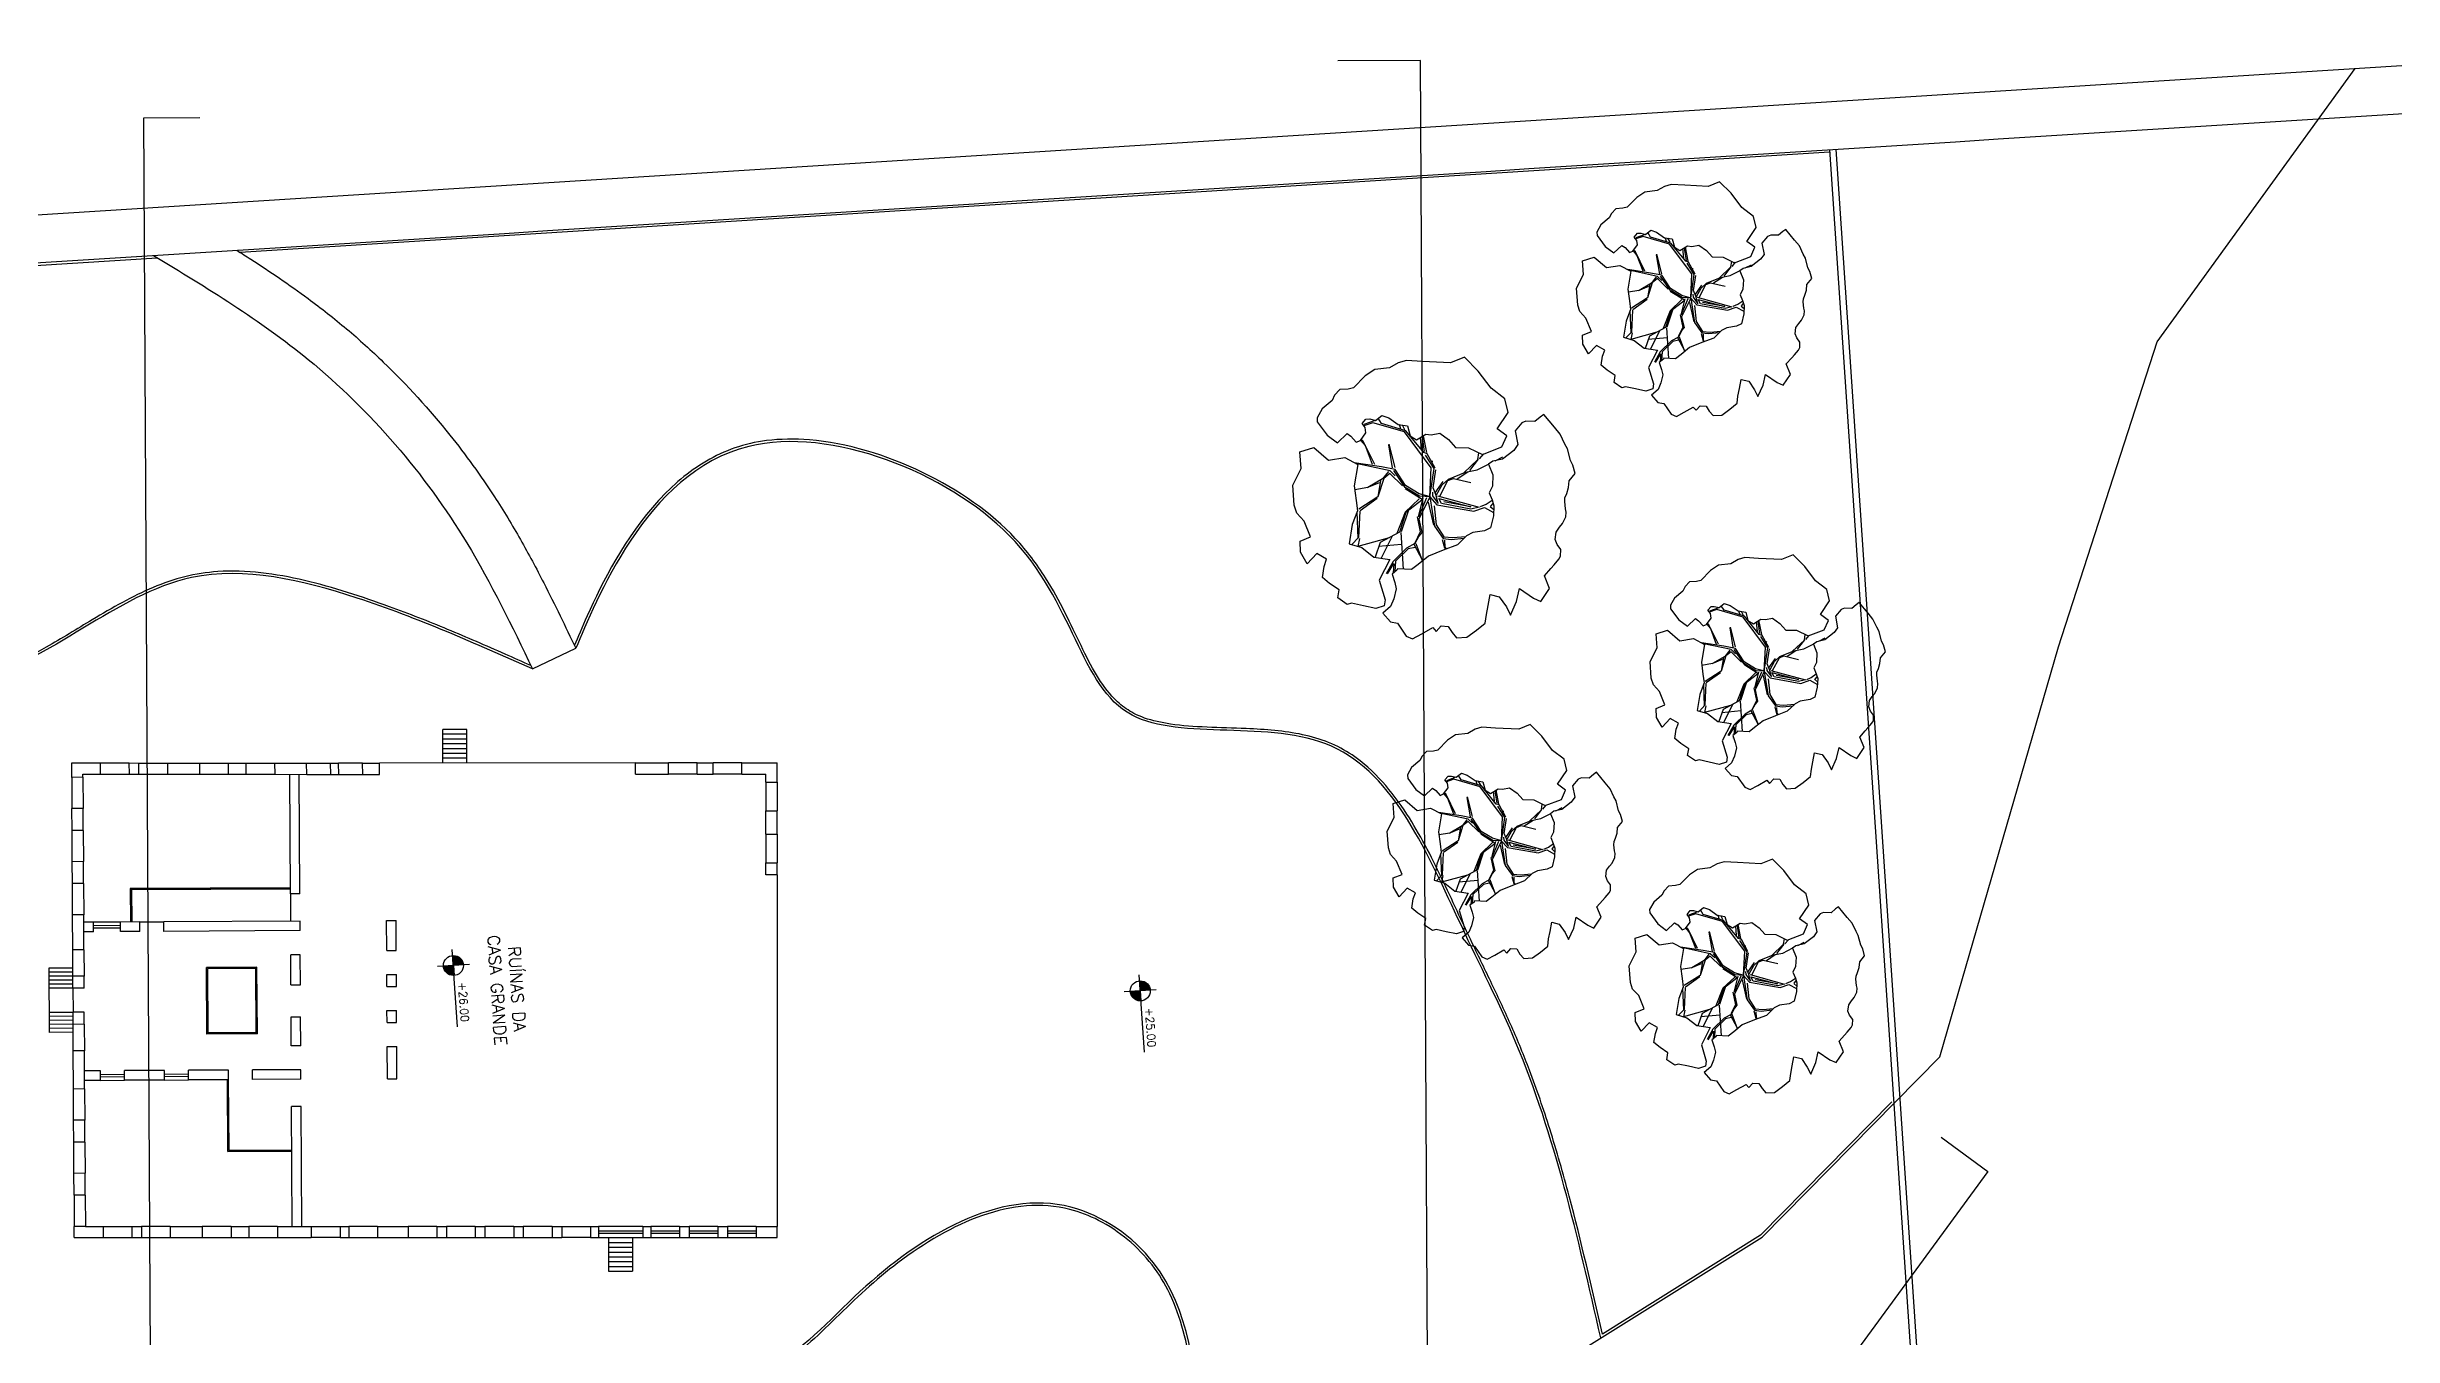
# Model space of a CAD drawing. Header units: millimetres. Extents: x 55520 to 96084, y -58491 to -49645.
# Drawn here: x 58603.9 to 58750.5, y -58269.4 to -58188.8 of the extents above; entities that cross this region are included whole.
import ezdxf
from ezdxf.enums import TextEntityAlignment as Align

# ---------------------------------------------------------------- set-up
doc = ezdxf.new("R2010")
doc.units = ezdxf.units.MM
for name, color, linetype in [('Alvenaria Corte', 30, 'Continuous'), ('Alvenaria Vista', 40, 'Continuous'), ('ARQ-COTAS', 1, 'Continuous'), ('ARQ-SÍMBOLOS', 2, 'Continuous'), ('ARQ-TEXTO2', 2, 'Continuous'), ('ARQ-TEXTO3', 3, 'Continuous'), ('Cinza', 9, 'Continuous'), ('Curvas de Nível', 10, 'Continuous'), ('Limite Terreno', 20, 'Continuous'), ('Árvores Existentes', 114, 'Continuous')]:
    doc.layers.add(name, color=color, linetype=linetype)
doc.layers.add('Intervenções', color=1, linetype='Continuous', true_color=0xff0000)
doc.styles.add('ROMANS', font='romans.shx')

# ---------------------------------------------------------------- blocks, each defined once
blk = doc.blocks.new('ARBOL')
at = {"color": 0, "linetype": 'ByBlock'}
for p, q in [((-1.375, 4.169), (-1.336, 4.042)), ((-1.336, 4.131), (-1.358, 4.18)), ((-1.336, 4.042), (-1.347, 3.661)), ((-1.302, 3.638), (-1.336, 4.131)), ((-1.034, 4.388), (-1.216, 4.399)), ((-0.978, 4.411), (-1.203, 4.42)), ((-0.543, 3.996), (-1.034, 4.388)), ((-0.889, 4.31), (-0.907, 4.428)), ((-0.509, 4.007), (-0.889, 4.31)), ((-0.587, 4.074), (-0.58, 4.163)), ((-0.52, 4.03), (-0.529, 4.132)), ((-1.203, 3.549), (-1.65, 3.817)), ((-1.079, 3.416), (-1.604, 3.774)), ((-1.013, 3.448), (-0.912, 3.884)), ((-0.967, 3.437), (-0.9, 3.895)), ((-0.33, 3.169), (-0.543, 3.996)), ((-0.353, 3.494), (-0.509, 4.007)), ((-0.364, 3.572), (-0.3, 3.784)), ((-0.33, 3.505), (-0.263, 3.774)), ((-0.298, 3.471), (-0.236, 3.794)), ((-1.593, 3.281), (-1.837, 3.338)), ((-1.357, 3.282), (-1.614, 3.282)), ((-1.269, 3.327), (-1.593, 3.281)), ((-1.246, 3.327), (-1.48, 3.047)), ((-1.313, 3.315), (-1.48, 3.047)), ((-1.113, 3.416), (-1.269, 3.327)), ((-1.102, 3.37), (-1.246, 3.327)), ((-0.978, 3.405), (-1.203, 3.549)), ((-1.102, 3.37), (-0.967, 3.058)), ((-1.022, 3.292), (-1.079, 3.416)), ((-0.933, 3.013), (-1.013, 3.393)), ((-0.912, 3.047), (-0.978, 3.405)), ((-0.567, 2.667), (-0.33, 3.169)), ((-0.567, 2.667), (-0.286, 3.136)), ((-0.298, 3.448), (-0.353, 3.494)), ((-0.286, 3.136), (-0.341, 3.437)), ((-0.263, 3.136), (-0.298, 3.448)), ((-1.961, 2.935), (-2.139, 2.455)), ((-1.905, 2.924), (-2.117, 2.466)), ((-1.48, 3.047), (-1.906, 2.969)), ((-1.893, 2.935), (-1.502, 3.024)), ((-0.765, 2.712), (-1.112, 2.578)), ((-0.721, 2.678), (-0.944, 2.991)), ((-0.744, 2.756), (-0.933, 3.013)), ((-0.733, 2.802), (-0.912, 3.047)), ((-0.91, 2.399), (-0.687, 2.701)), ((-0.554, 2.666), (-0.744, 2.756)), ((-0.554, 2.666), (-0.733, 2.802)), ((-0.486, 2.733), (-0.509, 2.666)), ((-0.442, 2.802), (-0.263, 3.102)), ((-0.442, 2.666), (-0.442, 2.802)), ((-0.441, 2.701), (-0.218, 2.846)), ((-0.43, 2.656), (-0.262, 2.79)), ((-0.385, 2.611), (-0.129, 2.824)), ((-0.262, 2.79), (-0.106, 2.846)), ((-0.129, 2.824), (-0.017, 2.824)), ((-0.106, 2.846), (0.24, 2.846)), ((-0.017, 2.824), (0.262, 2.622)), ((0.05, 2.79), (0.285, 2.835)), ((0.207, 2.846), (0.553, 2.98)), ((0.24, 2.846), (0.464, 2.801)), ((0.33, 2.846), (0.565, 2.98)), ((0.464, 2.801), (0.72, 2.822)), ((0.553, 2.98), (0.619, 3.091)), ((0.587, 2.98), (0.695, 3.036)), ((0.848, 2.833), (1.011, 2.846)), ((-2.117, 2.466), (-2.284, 2.39)), ((-2.106, 2.444), (-2.191, 2.315)), ((-1.581, 2.242), (-2.191, 2.315)), ((-1.514, 2.251), (-1.864, 1.941)), ((-1.357, 2.265), (-1.77, 2.22)), ((-1.335, 2.253), (-1.56, 1.588)), ((-1.112, 2.578), (-1.413, 2.265)), ((-1.101, 2.567), (-1.357, 2.265)), ((-1.313, 2.265), (-1.044, 2.578)), ((-0.732, 2.667), (-1.101, 2.567)), ((-0.933, 2.41), (-0.989, 2.119)), ((-0.921, 2.354), (-0.966, 2.097)), ((-0.567, 2.667), (-0.921, 2.354)), ((-0.631, 2.678), (-0.91, 2.399)), ((-0.631, 2.589), (-0.709, 2.142)), ((-0.567, 2.667), (-0.698, 2.119)), ((-0.553, 2.477), (-0.653, 2.13)), ((-0.567, 2.667), (-0.497, 2.476)), ((-0.509, 2.666), (-0.465, 2.488)), ((-0.497, 2.476), (0.105, 2.096)), ((-0.465, 2.488), (-0.442, 2.666)), ((-0.419, 2.632), (0.229, 2.13)), ((-0.419, 2.577), (0.083, 2.197)), ((-0.408, 2.465), (-0.419, 2.577)), ((0.071, 2.153), (-0.408, 2.465)), ((0.083, 2.197), (-0.353, 2.476)), ((-1.77, 2.22), (-1.968, 2.002)), ((-1.681, 1.796), (-1.893, 1.628)), ((-1.825, 2.171), (-1.406, 2.041)), ((-1.346, 1.93), (-1.681, 1.796)), ((-1.324, 1.907), (-1.636, 1.784)), ((-1.167, 1.952), (-1.346, 1.93)), ((-1.19, 1.885), (-1.324, 1.907)), ((-1.19, 1.952), (-1.156, 1.616)), ((-0.989, 2.119), (-1.167, 1.963)), ((-1.044, 2.053), (-1.167, 1.952)), ((-1.156, 1.592), (-1.145, 1.941)), ((-0.966, 2.097), (-1.044, 2.053)), ((-0.698, 2.119), (-0.631, 1.84)), ((-0.653, 1.829), (-0.676, 1.661)), ((-0.62, 1.796), (-0.664, 1.673)), ((-0.653, 2.13), (-0.609, 1.862)), ((-0.631, 1.84), (-0.497, 1.762)), ((-0.609, 1.862), (-0.452, 1.784)), ((0.229, 2.13), (0.071, 2.153)), ((0.105, 2.096), (0.318, 2.084)), ((0.261, 2.13), (0.374, 2.13)), ((0.318, 2.084), (0.443, 1.93)), ((0.374, 2.13), (0.51, 2.162)), ((0.429, 2.063), (0.469, 1.983)), ((0.44, 2.063), (0.504, 2.095)), ((-1.871, 1.616), (-1.681, 1.751)), ((-1.795, 1.523), (-1.793, 1.527)), ((-1.681, 1.751), (-1.762, 1.589)), ((-1.636, 1.784), (-1.725, 1.6)), ((-0.676, 1.661), (-0.671, 1.632)), ((-0.664, 1.673), (-0.653, 1.631)), ((-0.497, 1.762), (-0.257, 1.692)), ((-0.452, 1.784), (-0.214, 1.71))]:
    blk.add_line(p, q, dxfattribs=at)
for p, q in [((-0.272, 3.281), (-0.266, 3.278)), ((-0.266, 3.278), (-0.257, 3.276))]:
    blk.add_line(p, q)
at = {"color": 0, "linetype": 'ByBlock', "flags": 128}
for points in [[(-2.006, 4.806), (-1.93, 4.502), (-1.803, 4.292), (-1.567, 4.384), (-1.517, 4.308), (-1.466, 4.165), (-1.382, 4.165), (-1.23, 4.258), (-1.205, 4.359), (-1.23, 4.452), (-1.129, 4.502), (-1.061, 4.477), (-0.969, 4.41), (-0.825, 4.452), (-0.715, 4.359), (-0.597, 4.174), (-0.446, 4.081), (-0.471, 3.887), (-0.386, 3.769), (-0.184, 3.803), (-0.091, 3.752), (0.069, 3.719), (0.179, 3.542), (0.246, 3.356), (0.474, 3.255), (0.668, 3.036), (1.064, 3.028), (1.233, 3.188), (1.115, 3.382), (1.427, 3.592), (1.469, 3.853), (1.301, 4.14), (1.199, 4.536), (1.056, 4.881), (0.769, 4.881), (0.288, 5.109), (0.01, 5.244), (-0.15, 5.261), (-0.344, 5.235), (-0.614, 5.311), (-0.833, 5.269), (-1.12, 5.143), (-1.222, 5.16), (-1.373, 5.21), (-1.508, 5.151), (-1.593, 5.075), (-1.829, 4.999), (-1.981, 4.881), (-2.006, 4.806)], [(-2.06, 1.565), (-2.097, 1.177), (-2.157, 1.08), (-2.327, 1.092), (-2.521, 1.226), (-2.715, 1.359), (-2.8, 1.371), (-2.922, 1.553), (-2.837, 1.686), (-2.958, 1.868), (-3.043, 2.025), (-2.934, 2.207), (-2.837, 2.316), (-2.97, 2.486), (-3.213, 2.377), (-3.249, 2.631), (-3.176, 2.825), (-2.958, 2.825), (-2.958, 3.153), (-3.031, 3.346), (-3.019, 3.504), (-2.897, 3.868), (-2.631, 4.098), (-2.533, 4.401), (-2.255, 4.377), (-2.085, 4.049), (-1.781, 3.977), (-1.599, 3.759), (-1.818, 3.407), (-1.89, 3.141), (-1.939, 2.947), (-2.133, 2.741), (-2.327, 2.425), (-2.133, 2.268), (-1.987, 2.013), (-1.721, 1.856), (-2.06, 1.565)], [(-1.677, 1.613), (-1.791, 1.581), (-1.802, 1.415), (-1.823, 1.29), (-1.937, 1.134), (-2.052, 1.02), (-2.239, 0.957), (-2.166, 0.749), (-2.052, 0.676), (-1.989, 0.385), (-1.896, 0.291), (-1.698, 0.312), (-1.458, 0.343), (-1.427, 0.25), (-1.302, 0.312), (-1.177, 0.25), (-1.156, 0.114), (-1.114, -0.01), (-0.927, -0.073), (-0.708, -0.021), (-0.5, 0.042), (-0.417, 0.187), (-0.323, 0.333), (-0.208, 0.51), (-0.063, 0.406), (-0.01, 0.177), (0, 0), (0.208, 0.198), (0.354, 0.406), (0.531, 0.135), (0.635, 0.021), (0.885, 0.187), (0.885, 0.447), (1.052, 0.531), (1.135, 0.572), (1.26, 0.635), (1.312, 0.676), (1.364, 0.791), (1.333, 0.905), (1.333, 1.009), (1.406, 1.134), (1.5, 1.196), (1.583, 1.238), (1.687, 1.332), (1.729, 1.415), (1.74, 1.477), (1.781, 1.613), (1.812, 1.675), (1.875, 1.737), (1.948, 1.831), (2.01, 1.945), (2.166, 2.029), (2.187, 2.195), (2.177, 2.289), (2.208, 2.518), (2.198, 2.622), (2.187, 2.83), (2.135, 2.996), (2.041, 3.298), (1.958, 3.277), (1.833, 3.236), (1.677, 3.308), (1.594, 3.308), (1.416, 3.215), (1.364, 2.955), (1.25, 2.882), (0.989, 2.809), (0.802, 2.84), (0.708, 2.819), (0.708, 2.601), (0.614, 2.403), (0.51, 2.31), (0.51, 2.164), (0.5, 2.05), (0.417, 1.873), (0.281, 1.685), (0.156, 1.675), (-0.063, 1.727), (-0.198, 1.717), (-0.427, 1.623), (-0.719, 1.633), (-1.021, 1.633), (-1.26, 1.561), (-1.416, 1.519), (-1.656, 1.633), (-1.677, 1.613)]]:
    blk.add_lwpolyline(points, dxfattribs=at)
blk = doc.blocks.new('Nível_Planta')
at = {"layer": 'ARQ-SÍMBOLOS', "ltscale": 0.1}
h = blk.add_hatch(color=1, dxfattribs=at)
h.dxf.hatch_style = 1
h.paths.add_polyline_path([(-0.25, 0), (0, 0), (0, 0.25, 0.414214)])
h.paths.add_polyline_path([(0.25, 0), (0, 0), (0, -0.25, 0.414214)])
at = {"layer": 'ARQ-SÍMBOLOS', "color": 1}
for p, q in [((1.535, 0), (-0.4, 0)), ((0, 0.4), (0, -0.4))]:
    blk.add_line(p, q, dxfattribs=at)
at = {"layer": 'ARQ-SÍMBOLOS', "color": 1, "ltscale": 0.1}
blk.add_line((-0.25, 0), (0.25, 0), dxfattribs=at)
at = {"layer": 'ARQ-SÍMBOLOS', "color": 1}
blk.add_circle((0, 0), 0.25, dxfattribs=at)
at = {"layer": 'ARQ-TEXTO2', "style": 'ROMANS'}
blk.add_attdef('NIVEL-ACABADO', text='', height=0.2, dxfattribs=at).set_placement((0.432, 0.034), align=Align.BOTTOM_LEFT)

msp = doc.modelspace()

# ---------------------------------------------------------------- linework, layer by layer
at = {"layer": 'Alvenaria Corte'}
for p, q in [((58715.286, -58195.254), (58727.235, -58372.565)), ((58715.685, -58195.229), (58727.608, -58372.139)), ((58605.458, -58234.467), (58605.453, -58233.567)), ((58605.453, -58233.567), (58607.253, -58233.569)), ((58606.153, -58233.567), (58606.153, -58233.564)), ((58607.257, -58234.268), (58607.253, -58233.569)), ((58609.057, -58234.27), (58609.053, -58233.57)), ((58609.053, -58233.57), (58609.653, -58233.571)), ((58609.657, -58234.27), (58609.653, -58233.571)), ((58611.453, -58233.572), (58613.453, -58233.574)), ((58611.457, -58234.272), (58611.453, -58233.572)), ((58613.457, -58234.274), (58613.453, -58233.574)), ((58615.253, -58233.575), (58616.353, -58233.576)), ((58615.257, -58234.275), (58615.253, -58233.575)), ((58616.357, -58234.276), (58616.353, -58233.576)), ((58618.153, -58233.578), (58620.133, -58233.579)), ((58618.157, -58234.278), (58618.153, -58233.578)), ((58620.137, -58234.279), (58620.133, -58233.579)), ((58621.633, -58233.581), (58622.133, -58233.581)), ((58621.637, -58234.281), (58621.633, -58233.581)), ((58622.137, -58234.281), (58622.133, -58233.581)), ((58623.633, -58233.582), (58624.687, -58233.583)), ((58623.637, -58234.282), (58623.633, -58233.582)), ((58624.687, -58234.283), (58624.687, -58233.583)), ((58640.676, -58233.567), (58642.736, -58233.567)), ((58640.676, -58234.267), (58640.676, -58233.567)), ((58642.736, -58234.267), (58642.736, -58233.567)), ((58644.536, -58233.567), (58645.536, -58233.567)), ((58644.536, -58234.267), (58644.536, -58233.567)), ((58645.536, -58234.267), (58645.536, -58233.567)), ((58647.336, -58233.567), (58649.536, -58233.567)), ((58647.336, -58234.267), (58647.336, -58233.567)), ((58649.536, -58234.767), (58649.536, -58233.567)), ((58606.158, -58234.464), (58605.458, -58234.467)), ((58606.158, -58234.464), (58606.157, -58234.267)), ((58606.157, -58234.267), (58607.257, -58234.268)), ((58609.057, -58234.27), (58609.657, -58234.27)), ((58611.457, -58234.272), (58613.457, -58234.274)), ((58615.257, -58234.275), (58616.357, -58234.276)), ((58618.157, -58234.278), (58620.137, -58234.279)), ((58619.115, -58241.748), (58619.076, -58234.267)), ((58619.715, -58241.745), (58619.676, -58234.267)), ((58621.637, -58234.281), (58622.137, -58234.281)), ((58623.637, -58234.282), (58624.687, -58234.283)), ((58640.676, -58234.267), (58642.736, -58234.267)), ((58644.536, -58234.267), (58645.536, -58234.267)), ((58647.336, -58234.267), (58648.836, -58234.267)), ((58648.836, -58234.767), (58648.836, -58234.267)), ((58648.836, -58234.767), (58649.536, -58234.767)), ((58606.168, -58236.414), (58605.468, -58236.417)), ((58605.475, -58237.787), (58605.468, -58236.417)), ((58606.175, -58237.784), (58606.168, -58236.414)), ((58648.836, -58238.017), (58648.836, -58236.567)), ((58648.836, -58236.567), (58649.536, -58236.567)), ((58649.536, -58238.017), (58649.536, -58236.567)), ((58606.175, -58237.784), (58605.475, -58237.787)), ((58648.836, -58238.017), (58649.536, -58238.017)), ((58606.186, -58239.734), (58605.486, -58239.737)), ((58605.493, -58241.107), (58605.486, -58239.737)), ((58606.193, -58241.103), (58605.493, -58241.107)), ((58606.193, -58241.103), (58606.186, -58239.734)), ((58648.836, -58240.567), (58648.836, -58239.817)), ((58648.836, -58239.817), (58649.536, -58239.817)), ((58649.536, -58240.567), (58648.836, -58240.567)), ((58649.536, -58240.567), (58649.536, -58239.817)), ((58619.715, -58241.745), (58619.115, -58241.748)), ((58606.203, -58243.053), (58605.503, -58243.057)), ((58605.515, -58245.247), (58605.503, -58243.057)), ((58606.215, -58245.243), (58606.203, -58243.053)), ((58606.806, -58243.514), (58606.206, -58243.517)), ((58606.809, -58244.113), (58606.806, -58243.514)), ((58608.507, -58243.729), (58606.807, -58243.739)), ((58608.508, -58243.879), (58606.808, -58243.889)), ((58609.706, -58243.498), (58608.506, -58243.504)), ((58608.509, -58244.104), (58608.506, -58243.504)), ((58609.709, -58244.098), (58608.509, -58244.104)), ((58609.709, -58244.098), (58609.706, -58243.498)), ((58619.724, -58243.445), (58611.206, -58243.49)), ((58611.209, -58244.09), (58611.206, -58243.49)), ((58619.728, -58244.045), (58611.209, -58244.09)), ((58619.728, -58244.045), (58619.724, -58243.445)), ((58625.124, -58243.416), (58625.724, -58243.413)), ((58625.134, -58245.286), (58625.124, -58243.416)), ((58625.734, -58245.283), (58625.724, -58243.413)), ((58606.215, -58245.243), (58605.515, -58245.247)), ((58606.809, -58244.113), (58606.209, -58244.117)), ((58619.736, -58245.545), (58619.136, -58245.548)), ((58619.146, -58247.43), (58619.136, -58245.548)), ((58619.746, -58247.427), (58619.736, -58245.545)), ((58625.134, -58245.286), (58625.734, -58245.283)), ((58606.224, -58246.893), (58605.524, -58246.897)), ((58605.528, -58247.645), (58605.524, -58246.897)), ((58606.228, -58247.645), (58606.224, -58246.893)), ((58625.142, -58246.786), (58625.742, -58246.783)), ((58625.146, -58247.536), (58625.142, -58246.786)), ((58625.746, -58247.533), (58625.742, -58246.783)), ((58606.228, -58247.645), (58605.528, -58247.645)), ((58619.146, -58247.43), (58619.746, -58247.427)), ((58625.146, -58247.536), (58625.746, -58247.533)), ((58605.54, -58249.899), (58605.536, -58249.145)), ((58606.236, -58249.145), (58605.536, -58249.145)), ((58606.24, -58249.895), (58605.54, -58249.899)), ((58606.24, -58249.895), (58606.236, -58249.145)), ((58619.156, -58249.43), (58619.756, -58249.427)), ((58619.166, -58251.233), (58619.156, -58249.43)), ((58619.766, -58251.23), (58619.756, -58249.427)), ((58625.154, -58249.036), (58625.754, -58249.033)), ((58625.158, -58249.786), (58625.154, -58249.036)), ((58625.158, -58249.786), (58625.758, -58249.783)), ((58625.758, -58249.783), (58625.754, -58249.033)), ((58619.766, -58251.23), (58619.166, -58251.233)), ((58625.166, -58251.286), (58625.766, -58251.283)), ((58625.177, -58253.301), (58625.166, -58251.286)), ((58625.777, -58253.298), (58625.766, -58251.283)), ((58606.249, -58251.545), (58605.549, -58251.549)), ((58605.561, -58253.937), (58605.549, -58251.549)), ((58606.261, -58253.933), (58606.249, -58251.545)), ((58607.255, -58252.797), (58606.255, -58252.802)), ((58607.259, -58253.397), (58607.255, -58252.797)), ((58611.255, -58252.775), (58608.755, -58252.789)), ((58608.759, -58253.389), (58608.755, -58252.789)), ((58611.258, -58253.375), (58611.255, -58252.775)), ((58615.255, -58252.754), (58612.755, -58252.767)), ((58612.758, -58253.367), (58612.755, -58252.767)), ((58615.258, -58253.354), (58615.255, -58252.754)), ((58619.774, -58252.73), (58616.755, -58252.746)), ((58616.758, -58253.346), (58616.755, -58252.746)), ((58619.777, -58253.33), (58619.774, -58252.73)), ((58606.261, -58253.933), (58605.561, -58253.937)), ((58607.259, -58253.397), (58606.259, -58253.402)), ((58607.257, -58253.022), (58608.757, -58253.014)), ((58607.257, -58253.172), (58608.757, -58253.164)), ((58611.258, -58253.375), (58608.759, -58253.389)), ((58611.256, -58253), (58612.756, -58252.992)), ((58611.257, -58253.15), (58612.757, -58253.142)), ((58615.258, -58253.354), (58612.758, -58253.367)), ((58619.777, -58253.33), (58616.758, -58253.346)), ((58625.177, -58253.301), (58625.777, -58253.298)), ((58619.786, -58255.03), (58619.186, -58255.033)), ((58619.226, -58262.523), (58619.186, -58255.033)), ((58619.826, -58262.523), (58619.786, -58255.03)), ((58606.272, -58255.883), (58605.572, -58255.887)), ((58605.579, -58257.257), (58605.572, -58255.887)), ((58606.279, -58257.253), (58605.579, -58257.257)), ((58606.279, -58257.253), (58606.272, -58255.883)), ((58606.289, -58259.203), (58605.589, -58259.207)), ((58605.597, -58260.577), (58605.589, -58259.207)), ((58606.297, -58260.573), (58606.289, -58259.203)), ((58606.297, -58260.573), (58605.597, -58260.577)), ((58606.307, -58262.523), (58605.607, -58262.527)), ((58605.611, -58263.223), (58605.607, -58262.527)), ((58606.307, -58262.523), (58607.411, -58262.523)), ((58607.411, -58262.523), (58607.411, -58263.223)), ((58609.211, -58262.523), (58609.811, -58262.523)), ((58609.211, -58262.523), (58609.211, -58263.223)), ((58609.811, -58262.523), (58609.811, -58263.223)), ((58611.611, -58262.523), (58613.611, -58262.523)), ((58611.611, -58262.523), (58611.611, -58263.223)), ((58613.611, -58262.523), (58613.611, -58263.223)), ((58615.411, -58262.523), (58616.511, -58262.523)), ((58615.411, -58262.523), (58615.411, -58263.223)), ((58616.511, -58262.523), (58616.511, -58263.223)), ((58618.311, -58262.523), (58620.421, -58262.523)), ((58618.311, -58262.523), (58618.311, -58263.223)), ((58620.421, -58262.523), (58620.421, -58263.223)), ((58622.221, -58262.523), (58622.771, -58262.523)), ((58622.221, -58262.523), (58622.221, -58263.223)), ((58622.771, -58262.523), (58622.771, -58263.223)), ((58624.571, -58262.523), (58626.471, -58262.523)), ((58624.571, -58262.523), (58624.571, -58263.223)), ((58626.471, -58262.523), (58626.471, -58263.223)), ((58628.271, -58262.523), (58628.871, -58262.523)), ((58628.271, -58262.523), (58628.271, -58263.223)), ((58628.871, -58262.523), (58628.871, -58263.223)), ((58630.671, -58262.523), (58631.271, -58262.523)), ((58630.671, -58262.523), (58630.671, -58263.223)), ((58631.271, -58262.523), (58631.271, -58263.223)), ((58633.071, -58262.523), (58633.671, -58262.523)), ((58633.071, -58262.523), (58633.071, -58263.223)), ((58633.671, -58262.523), (58633.671, -58263.223)), ((58635.471, -58262.523), (58636.071, -58262.523)), ((58635.471, -58262.523), (58635.471, -58263.223)), ((58636.071, -58262.523), (58636.071, -58263.223)), ((58637.871, -58262.523), (58638.371, -58262.523)), ((58637.871, -58262.523), (58637.871, -58263.223)), ((58638.371, -58262.523), (58638.371, -58263.223)), ((58638.371, -58262.798), (58641.131, -58262.798)), ((58638.371, -58262.948), (58641.131, -58262.948)), ((58641.131, -58262.523), (58641.631, -58262.523)), ((58641.131, -58262.523), (58641.131, -58263.223)), ((58641.631, -58262.523), (58641.631, -58263.223)), ((58641.631, -58262.798), (58643.431, -58262.798)), ((58641.631, -58262.948), (58643.431, -58262.948)), ((58643.431, -58262.523), (58644.031, -58262.523)), ((58643.431, -58262.523), (58643.431, -58263.223)), ((58644.031, -58262.523), (58644.031, -58263.223)), ((58644.031, -58262.798), (58645.831, -58262.798)), ((58644.031, -58262.948), (58645.831, -58262.948)), ((58645.831, -58262.523), (58646.431, -58262.523)), ((58645.831, -58262.523), (58645.831, -58263.223)), ((58646.431, -58262.523), (58646.431, -58263.223)), ((58646.431, -58262.798), (58648.231, -58262.798)), ((58646.431, -58262.948), (58648.231, -58262.948)), ((58648.231, -58262.523), (58649.536, -58262.523)), ((58648.231, -58262.523), (58648.231, -58263.223)), ((58649.536, -58263.223), (58649.536, -58262.523)), ((58605.611, -58263.223), (58607.411, -58263.223)), ((58609.211, -58263.223), (58609.811, -58263.223)), ((58611.611, -58263.223), (58613.611, -58263.223)), ((58615.411, -58263.223), (58616.511, -58263.223)), ((58618.311, -58263.223), (58620.421, -58263.223)), ((58622.221, -58263.223), (58622.771, -58263.223)), ((58624.571, -58263.223), (58626.471, -58263.223)), ((58628.271, -58263.223), (58628.871, -58263.223)), ((58630.671, -58263.223), (58631.271, -58263.223)), ((58633.071, -58263.223), (58633.671, -58263.223)), ((58635.471, -58263.223), (58636.071, -58263.223)), ((58637.871, -58263.223), (58638.371, -58263.223)), ((58641.131, -58263.223), (58641.631, -58263.223)), ((58643.431, -58263.223), (58644.031, -58263.223)), ((58645.831, -58263.223), (58646.431, -58263.223)), ((58648.231, -58263.223), (58649.536, -58263.223))]:
    msp.add_line(p, q, dxfattribs=at)
at = {"layer": 'Alvenaria Vista'}
for p, q in [((58630.136, -58231.478), (58628.636, -58231.478)), ((58628.636, -58233.578), (58628.636, -58231.478)), ((58630.136, -58231.778), (58628.636, -58231.778)), ((58630.136, -58232.078), (58628.636, -58232.078)), ((58630.136, -58232.378), (58628.636, -58232.378)), ((58630.136, -58233.578), (58630.136, -58231.478)), ((58607.253, -58233.569), (58609.053, -58233.57)), ((58609.653, -58233.571), (58611.453, -58233.572)), ((58613.453, -58233.574), (58615.253, -58233.575)), ((58616.353, -58233.576), (58618.153, -58233.578)), ((58620.133, -58233.579), (58621.633, -58233.581)), ((58623.633, -58233.582), (58622.133, -58233.581)), ((58630.136, -58232.678), (58628.636, -58232.678)), ((58630.136, -58232.978), (58628.636, -58232.978)), ((58630.136, -58233.278), (58628.636, -58233.278)), ((58644.536, -58233.567), (58642.736, -58233.567)), ((58647.336, -58233.567), (58645.536, -58233.567)), ((58605.458, -58234.467), (58605.468, -58236.417)), ((58606.158, -58234.464), (58606.168, -58236.414)), ((58607.257, -58234.268), (58609.057, -58234.27)), ((58609.657, -58234.27), (58611.457, -58234.272)), ((58613.457, -58234.273), (58615.257, -58234.275)), ((58616.357, -58234.276), (58618.157, -58234.278)), ((58620.137, -58234.279), (58621.637, -58234.281)), ((58622.137, -58234.281), (58623.637, -58234.282)), ((58644.536, -58234.267), (58642.736, -58234.267)), ((58647.336, -58234.267), (58645.536, -58234.267)), ((58648.836, -58234.767), (58648.836, -58236.567)), ((58649.536, -58234.767), (58649.536, -58236.567)), ((58605.486, -58239.737), (58605.475, -58237.787)), ((58606.175, -58237.784), (58606.186, -58239.734)), ((58648.836, -58238.017), (58648.836, -58239.817)), ((58649.536, -58238.017), (58649.536, -58239.817)), ((58605.503, -58243.057), (58605.493, -58241.107)), ((58606.193, -58241.103), (58606.203, -58243.053)), ((58605.524, -58246.897), (58605.515, -58245.247)), ((58606.215, -58245.243), (58606.224, -58246.893)), ((58604.021, -58246.395), (58604.043, -58250.411)), ((58605.521, -58246.395), (58604.021, -58246.395)), ((58605.523, -58246.645), (58604.023, -58246.645)), ((58605.524, -58246.895), (58604.024, -58246.895)), ((58605.525, -58247.145), (58604.025, -58247.145)), ((58605.528, -58247.395), (58604.027, -58247.395)), ((58605.528, -58247.645), (58604.028, -58247.645)), ((58605.528, -58247.645), (58605.536, -58249.145)), ((58605.536, -58249.153), (58604.036, -58249.153)), ((58605.537, -58249.395), (58604.037, -58249.411)), ((58605.539, -58249.645), (58604.039, -58249.661)), ((58605.54, -58249.895), (58604.04, -58249.911)), ((58605.549, -58251.549), (58605.54, -58249.899)), ((58606.24, -58249.895), (58606.249, -58251.545)), ((58605.541, -58250.145), (58604.041, -58250.161)), ((58605.543, -58250.395), (58604.043, -58250.411)), ((58605.572, -58255.887), (58605.561, -58253.937)), ((58606.261, -58253.933), (58606.272, -58255.883)), ((58605.589, -58259.207), (58605.579, -58257.257)), ((58606.279, -58257.253), (58606.289, -58259.203)), ((58605.597, -58260.577), (58605.607, -58262.527)), ((58606.297, -58260.573), (58606.307, -58262.523)), ((58607.411, -58262.523), (58609.211, -58262.523)), ((58611.611, -58262.523), (58609.811, -58262.523)), ((58615.411, -58262.523), (58613.611, -58262.523)), ((58618.311, -58262.523), (58616.511, -58262.523)), ((58620.421, -58262.523), (58622.221, -58262.523)), ((58624.571, -58262.523), (58622.771, -58262.523)), ((58628.271, -58262.523), (58626.471, -58262.523)), ((58630.671, -58262.523), (58628.871, -58262.523)), ((58633.071, -58262.523), (58631.271, -58262.523)), ((58635.471, -58262.523), (58633.671, -58262.523)), ((58636.071, -58262.523), (58637.871, -58262.523)), ((58641.131, -58262.523), (58638.371, -58262.523)), ((58643.431, -58262.523), (58641.631, -58262.523)), ((58645.831, -58262.523), (58644.031, -58262.523)), ((58648.231, -58262.523), (58646.431, -58262.523)), ((58607.411, -58263.223), (58609.211, -58263.223)), ((58609.811, -58263.223), (58611.611, -58263.223)), ((58613.611, -58263.223), (58615.411, -58263.223)), ((58616.511, -58263.223), (58618.311, -58263.223)), ((58622.221, -58263.223), (58620.421, -58263.223)), ((58622.771, -58263.223), (58624.571, -58263.223)), ((58626.471, -58263.223), (58628.271, -58263.223)), ((58628.871, -58263.223), (58630.671, -58263.223)), ((58631.271, -58263.223), (58633.071, -58263.223)), ((58633.671, -58263.223), (58635.471, -58263.223)), ((58637.871, -58263.223), (58636.071, -58263.223)), ((58638.371, -58263.223), (58641.131, -58263.223)), ((58639.001, -58263.223), (58639.001, -58265.323)), ((58639.001, -58263.523), (58640.501, -58263.523)), ((58639.001, -58263.823), (58640.501, -58263.823)), ((58639.001, -58264.123), (58640.501, -58264.123)), ((58639.001, -58264.423), (58640.501, -58264.423)), ((58640.501, -58263.223), (58640.501, -58265.323)), ((58641.631, -58263.223), (58643.431, -58263.223)), ((58644.031, -58263.223), (58645.831, -58263.223)), ((58646.431, -58263.223), (58648.231, -58263.223)), ((58639.001, -58264.723), (58640.501, -58264.723)), ((58639.001, -58265.023), (58640.501, -58265.023)), ((58639.001, -58265.323), (58640.501, -58265.323))]:
    msp.add_line(p, q, dxfattribs=at)
at = {"layer": 'Alvenaria Vista', "color": 1}
for p, q in [((58640.676, -58233.567), (58624.687, -58233.583)), ((58649.536, -58240.567), (58649.536, -58262.523)), ((58619.115, -58241.748), (58619.124, -58243.448)), ((58608.506, -58243.504), (58606.806, -58243.514)), ((58609.706, -58243.498), (58611.206, -58243.49)), ((58616.95, -58246.409), (58613.95, -58246.425)), ((58613.972, -58250.425), (58613.95, -58246.425)), ((58616.972, -58250.409), (58616.95, -58246.409)), ((58616.972, -58250.409), (58613.972, -58250.425)), ((58607.259, -58253.397), (58608.759, -58253.389)), ((58611.258, -58253.375), (58612.758, -58253.367)), ((58615.282, -58257.764), (58615.258, -58253.354)), ((58615.282, -58257.764), (58619.201, -58257.743))]:
    msp.add_line(p, q, dxfattribs=at)
at = {"layer": 'Alvenaria Vista'}
msp.add_open_spline([(58626.903, -58483.712), (58608.543, -58421.219), (58590.182, -58358.726), (58571.822, -58296.233), (58570.208, -58286.067), (58568.595, -58275.9), (58566.981, -58265.734), (58568.382, -58253.218), (58569.783, -58240.702), (58571.183, -58228.186), (58578.291, -58219.793), (58585.4, -58211.401), (58592.508, -58203.008), (58649.395, -58199.415), (58706.283, -58195.823), (58763.17, -58192.23), (58782.434, -58190.409), (58801.697, -58188.587), (58820.96, -58186.766)], degree=3, knots=[20.3224163, 20.3224163, 20.3224163, 20.3224163, 21.3053757, 21.3053757, 21.3053757, 22.3053757, 22.3053757, 22.3053757, 23.3053757, 23.3053757, 23.3053757, 24.3053757, 24.3053757, 24.3053757, 25.3053757, 25.3053757, 25.3053757, 25.5933686, 25.5933686, 25.5933686, 25.5933686], dxfattribs=at)
at = {"layer": 'ARQ-COTAS'}
for points in [[(58685.801, -58421.834), (58690.979, -58421.806), (58689.742, -58189.675), (58684.564, -58189.702)], [(58614.695, -58425.384), (58611.203, -58425.403), (58609.966, -58193.271), (58613.458, -58193.253)], [(58722.262, -58256.948), (58725.192, -58259.094), (58603.322, -58425.489), (58600.393, -58423.344)]]:
    msp.add_lwpolyline(points, dxfattribs=at)
at = {"layer": 'Cinza'}
for p, q in [((58715.296, -58195.404), (58615.985, -58201.675)), ((58634.244, -58227.696), (58636.948, -58226.397))]:
    msp.add_line(p, q, dxfattribs=at)
for points in [[(58579.1, -58275.14), (58568.626, -58275.14), (58567.132, -58265.73), (58571.327, -58228.248), (58592.581, -58203.153), (58610.79, -58202.004)], [(58719.195, -58254.737), (58710.982, -58263.069), (58701.097, -58269.252)]]:
    msp.add_lwpolyline(points, dxfattribs=at)
for points, knots in [([(58615.769, -58201.539), (58616.06, -58201.723), (58616.352, -58201.909), (58617.847, -58202.874), (58619.046, -58203.687), (58621.039, -58205.16), (58621.846, -58205.793), (58623.42, -58207.118), (58624.184, -58207.808), (58626.407, -58209.951), (58627.796, -58211.478), (58630.073, -58214.324), (58631.003, -58215.61), (58632.439, -58217.813), (58632.983, -58218.711), (58634.003, -58220.511), (58634.484, -58221.414), (58635.646, -58223.687), (58636.302, -58225.053), (58636.948, -58226.397)], [4.5777475, 4.5777475, 4.5777475, 4.5777475, 5.5830547, 5.5830547, 9.7398708, 9.7398708, 12.6174359, 12.6174359, 15.495001, 15.495001, 21.2501313, 21.2501313, 25.6880932, 25.6880932, 28.6281936, 28.6281936, 31.5682941, 31.5682941, 36.0389425, 36.0389425, 36.0389425, 36.0389425]), ([(58610.565, -58201.867), (58613.901, -58203.878), (58621.552, -58208.535), (58629.49, -58217.804), (58632.961, -58225.027), (58634.244, -58227.696)], [0.3627005, 0.3627005, 0.3627005, 0.3627005, 12.0117583, 27.159064, 36.0389425, 36.0389425, 36.0389425, 36.0389425]), ([(58701.097, -58269.252), (58700.441, -58266.364), (58699.783, -58263.476), (58698.652, -58259.222), (58698.25, -58257.816), (58697.422, -58255.19), (58697.002, -58253.965), (58696.196, -58251.844), (58695.826, -58250.941), (58695.04, -58249.156), (58694.626, -58248.272), (58693.798, -58246.538), (58693.384, -58245.689), (58692.653, -58244.164), (58692.338, -58243.496), (58691.704, -58242.133), (58691.384, -58241.441), (58690.391, -58239.373), (58689.688, -58238.009), (58688.417, -58236.045), (58687.911, -58235.363), (58686.781, -58234.103), (58686.152, -58233.533), (58684.998, -58232.758), (58684.509, -58232.496), (58683.472, -58232.078), (58682.926, -58231.921), (58681.236, -58231.562), (58680.039, -58231.472), (58677.191, -58231.348), (58675.545, -58231.35), (58673.536, -58231.056), (58672.99, -58230.935), (58672.119, -58230.627), (58671.774, -58230.462), (58671.147, -58230.057), (58670.863, -58229.818), (58669.777, -58228.705), (58669.159, -58227.549), (58667.882, -58224.924), (58667.221, -58223.458), (58665.774, -58221.166), (58665.16, -58220.334), (58662.926, -58217.944), (58660.88, -58216.503), (58656.362, -58214.322), (58653.89, -58213.58), (58650.629, -58213.315), (58649.73, -58213.325), (58648.182, -58213.52), (58647.518, -58213.673), (58646.263, -58214.108), (58645.67, -58214.387), (58643.987, -58215.371), (58642.996, -58216.224), (58640.026, -58219.455), (58638.6, -58222.299), (58637.34, -58225.105), (58637.075, -58225.737), (58636.863, -58226.219)], [0.2079391, 0.2079391, 0.2079391, 0.2079391, 8.9537981, 8.9537981, 13.3310536, 13.3310536, 17.2501046, 17.2501046, 20.2343585, 20.2343585, 23.2186124, 23.2186124, 26.0389094, 26.0389094, 28.1587936, 28.1587936, 30.2786779, 30.2786779, 34.5184465, 34.5184465, 37.0140288, 37.0140288, 39.6345012, 39.6345012, 41.3705687, 41.3705687, 43.1066363, 43.1066363, 46.5787715, 46.5787715, 51.4068916, 51.4068916, 53.3882687, 53.3882687, 54.8995801, 54.8995801, 56.4108915, 56.4108915, 61.1178948, 61.1178948, 65.8248981, 65.8248981, 68.5302271, 68.5302271, 73.9408853, 73.9408853, 79.3515435, 79.3515435, 81.4745317, 81.4745317, 83.1831094, 83.1831094, 84.8916872, 84.8916872, 88.3088427, 88.3088427, 96.5013496, 96.5013496, 99.3513561, 99.3513561, 99.3513561, 99.3513561]), ([(58700.997, -58269.491), (58699.559, -58263.157), (58697.509, -58254.126), (58691.429, -58242.276), (58686.126, -58229.418), (58668.654, -58233.692), (58667.891, -58218.532), (58643.724, -58208.855), (58638.177, -58223.636), (58636.948, -58226.397)], [0, 0, 0, 0, 19.1850764, 27.3542098, 41.0970249, 54.4041033, 68.8708062, 82.4485553, 99.5877269, 99.5877269, 99.5877269, 99.5877269]), ([(58634.244, -58227.696), (58630.692, -58226.113), (58624.007, -58223.133), (58611.028, -58220.039), (58601.338, -58230.162), (58588.806, -58227.691), (58573.66, -58235.039), (58574.106, -58262.083), (58591.849, -58262.901), (58601.821, -58268.518), (58603.984, -58273.589), (58604.478, -58275.29)], [0, 0, 0, 0, 11.8226972, 22.2477323, 37.2099176, 47.3665289, 58.9260064, 86.865782, 101.305181, 112.9877034, 118.3036098, 118.3036098, 118.3036098, 118.3036098]), ([(58634.144, -58227.487), (58633.606, -58227.248), (58633.069, -58227.008), (58631.344, -58226.245), (58630.152, -58225.727), (58627.752, -58224.731), (58626.543, -58224.255), (58624.45, -58223.495), (58623.579, -58223.196), (58621.805, -58222.638), (58620.904, -58222.38), (58618.185, -58221.742), (58616.353, -58221.495), (58613.88, -58221.661), (58613.192, -58221.765), (58611.845, -58222.104), (58611.185, -58222.335), (58609.239, -58223.157), (58607.983, -58223.877), (58605.778, -58225.2), (58604.824, -58225.792), (58603.073, -58226.783), (58602.277, -58227.197), (58600.821, -58227.818), (58600.165, -58228.049), (58598.164, -58228.552), (58596.772, -58228.625), (58593.94, -58228.615), (58592.499, -58228.533), (58590.322, -58228.58), (58589.577, -58228.629), (58588.105, -58228.837), (58587.379, -58228.992), (58585.253, -58229.607), (58583.902, -58230.217), (58581.683, -58231.66), (58580.774, -58232.422), (58578.345, -58235.066), (58577.146, -58237.313), (58575.574, -58242.229), (58575.199, -58244.897), (58575.251, -58249.25), (58575.454, -58250.968), (58576.454, -58255.157), (58577.536, -58257.457), (58579.549, -58259.631), (58580.054, -58260.073), (58581.142, -58260.835), (58581.723, -58261.159), (58583.557, -58262.004), (58584.898, -58262.401), (58587.405, -58263.034), (58588.544, -58263.286), (58590.707, -58263.82), (58591.727, -58264.093), (58595.499, -58265.348), (58598.216, -58266.729), (58601.049, -58269.279), (58601.715, -58270.016), (58603.21, -58272.16), (58603.857, -58273.689), (58604.334, -58275.332)], [0.1791962, 0.1791962, 0.1791962, 0.1791962, 1.9676824, 1.9676824, 5.9030473, 5.9030473, 9.78019, 9.78019, 12.4702784, 12.4702784, 15.1603669, 15.1603669, 20.5405439, 20.5405439, 22.649892, 22.649892, 24.7592402, 24.7592402, 28.9779365, 28.9779365, 32.2356463, 32.2356463, 34.9203415, 34.9203415, 37.0804602, 37.0804602, 41.4006976, 41.4006976, 45.7209349, 45.7209349, 47.9828947, 47.9828947, 50.2448545, 50.2448545, 54.7687741, 54.7687741, 58.3772552, 58.3772552, 65.5942173, 65.5942173, 72.8111794, 72.8111794, 77.6472482, 77.6472482, 85.4020989, 85.4020989, 87.7139735, 87.7139735, 90.0258481, 90.0258481, 94.6495973, 94.6495973, 98.2674104, 98.2674104, 101.4306735, 101.4306735, 110.04619, 110.04619, 113.1355716, 113.1355716, 118.3036098, 118.3036098, 118.3036098, 118.3036098]), ([(58676.029, -58275.483), (58675.666, -58271.587), (58675.095, -58265.463), (58665.562, -58258.835), (58655.826, -58264.735), (58647.911, -58274.114), (58634.769, -58271.253), (58624.253, -58270.975), (58614.315, -58269.427), (58611.765, -58273.627), (58610.939, -58275.29)], [0, 0, 0, 0, 11.0839913, 17.4261465, 31.8023421, 39.5145252, 54.0711806, 65.075007, 74.2640992, 79.4353211, 79.4353211, 79.4353211, 79.4353211]), ([(58675.875, -58275.449), (58675.835, -58275.021), (58675.795, -58274.593), (58675.664, -58273.282), (58675.565, -58272.405), (58675.167, -58269.832), (58674.77, -58268.195), (58673.759, -58266.092), (58673.394, -58265.486), (58672.082, -58263.788), (58670.91, -58262.809), (58669.04, -58261.846), (58668.433, -58261.611), (58666.04, -58261.001), (58664.187, -58261.206), (58660.534, -58262.477), (58658.736, -58263.542), (58656.376, -58265.329), (58655.699, -58265.894), (58653.768, -58267.636), (58652.623, -58268.871), (58650.886, -58270.363), (58650.349, -58270.777), (58649.313, -58271.426), (58648.821, -58271.677), (58647.791, -58272.084), (58647.253, -58272.243), (58645.588, -58272.605), (58644.408, -58272.694), (58641.396, -58272.681), (58639.522, -58272.466), (58636.448, -58272.056), (58635.234, -58271.878), (58630.52, -58271.309), (58627.357, -58271.207), (58622.836, -58270.762), (58621.882, -58270.647), (58619.978, -58270.462), (58619.028, -58270.394), (58617.414, -58270.415), (58616.734, -58270.472), (58615.491, -58270.724), (58614.926, -58270.913), (58613.881, -58271.477), (58613.41, -58271.867), (58612.554, -58272.815), (58612.171, -58273.371), (58611.555, -58274.414), (58611.31, -58274.879), (58611.073, -58275.357)], [0.045134, 0.045134, 0.045134, 0.045134, 1.2642572, 1.2642572, 3.7927715, 3.7927715, 8.8498003, 8.8498003, 11.0536048, 11.0536048, 15.461214, 15.461214, 17.458397, 17.458397, 23.2579172, 23.2579172, 29.0574374, 29.0574374, 31.5123648, 31.5123648, 36.4222197, 36.4222197, 38.5408329, 38.5408329, 40.28934, 40.28934, 42.037847, 42.037847, 45.5348611, 45.5348611, 50.6913788, 50.6913788, 54.119792, 54.119792, 64.5007174, 64.5007174, 67.1495642, 67.1495642, 69.798411, 69.798411, 71.8584403, 71.8584403, 73.8253454, 73.8253454, 75.8837509, 75.8837509, 77.9421563, 77.9421563, 79.4353211, 79.4353211, 79.4353211, 79.4353211])]:
    msp.add_open_spline(points, degree=3, knots=knots, dxfattribs=at)
at = {"layer": 'Curvas de Nível'}
msp.add_lwpolyline([(58672.796, -58274.775), (58687.428, -58277.978), (58711.077, -58263.186), (58722.179, -58251.923), (58729.604, -58226.323), (58735.775, -58207.252), (58748.147, -58190.177)], dxfattribs=at)
at = {"layer": 'Intervenções'}
for p, q in [((58619.113, -58241.368), (58609.115, -58241.421)), ((58609.115, -58241.421), (58609.126, -58243.501)), ((58619.114, -58241.398), (58609.145, -58241.451)), ((58609.145, -58241.451), (58609.156, -58243.501)), ((58619.114, -58241.448), (58609.195, -58241.501)), ((58609.195, -58241.501), (58609.206, -58243.501))]:
    msp.add_line(p, q, dxfattribs=at)
at = {"layer": 'Intervenções', "color": 1}
for p, q in [((58617.03, -58246.329), (58613.87, -58246.346)), ((58613.892, -58250.506), (58613.87, -58246.346)), ((58617, -58246.359), (58613.9, -58246.376)), ((58613.922, -58250.476), (58613.9, -58246.376)), ((58617.022, -58250.459), (58617, -58246.359)), ((58617.052, -58250.489), (58617.03, -58246.329)), ((58617.052, -58250.489), (58613.892, -58250.506)), ((58617.022, -58250.459), (58613.922, -58250.476)), ((58615.202, -58257.844), (58615.178, -58253.354)), ((58615.232, -58257.814), (58615.208, -58253.354)), ((58615.202, -58257.844), (58619.201, -58257.823)), ((58615.232, -58257.814), (58619.201, -58257.793))]:
    msp.add_line(p, q, dxfattribs=at)
at = {"layer": 'Limite Terreno'}
msp.add_lwpolyline([(58623.837, -58483.918), (58568.889, -58296.894), (58563.955, -58265.803), (58568.304, -58226.944), (58591.044, -58200.094), (58762.935, -58189.239), (58820.758, -58183.772)], dxfattribs=at)

# ---------------------------------------------------------------- block references
at = {"layer": 'ARQ-SÍMBOLOS', "xscale": 2.5, "yscale": 2.5, "zscale": 2.5, "rotation": 273.8554613186972}
for p, values in [((58629.304, -58246.22), {'NIVEL-ACABADO': '+26.00'}), ((58672.224, -58247.807), {'NIVEL-ACABADO': '+25.00'})]:
    msp.add_blockref('Nível_Planta', p, dxfattribs=at).add_auto_attribs(values)
at = {"layer": 'Árvores Existentes'}
for p, xscale, yscale, zscale, rotation in [((58710.821, -58210.685), 2.73177010559282, 2.73177010559282, 2.73177010559282, 22.32096379473582), ((58695.354, -58224.334), 3.278124126711383, 3.278124126711383, 3.278124126711383, 22.32096379473583), ((58715.418, -58234), 2.73177010559282, 2.73177010559282, 2.73177010559282, 22.32096379473582), ((58698.99, -58244.597), 2.73177010559282, 2.73177010559282, 2.73177010559282, 22.32096379473582), ((58714.115, -58253.001), 2.73177010559282, 2.73177010559282, 2.73177010559282, 22.32096379473582)]:
    msp.add_blockref('ARBOL', p, dxfattribs=dict(at, xscale=xscale, yscale=yscale, zscale=zscale, rotation=rotation))

# ---------------------------------------------------------------- texts
at = {"layer": 'ARQ-TEXTO3', "color": 14, "insert": (58632.657, -58247.727), "char_height": 0.75, "width": 8.65165, "attachment_point": 5, "rotation": 273.85546, "style": 'ROMANS'}
msp.add_mtext('RUÍNAS DA\\PCASA GRANDE', dxfattribs=at)

doc.saveas('drawing.dxf')
